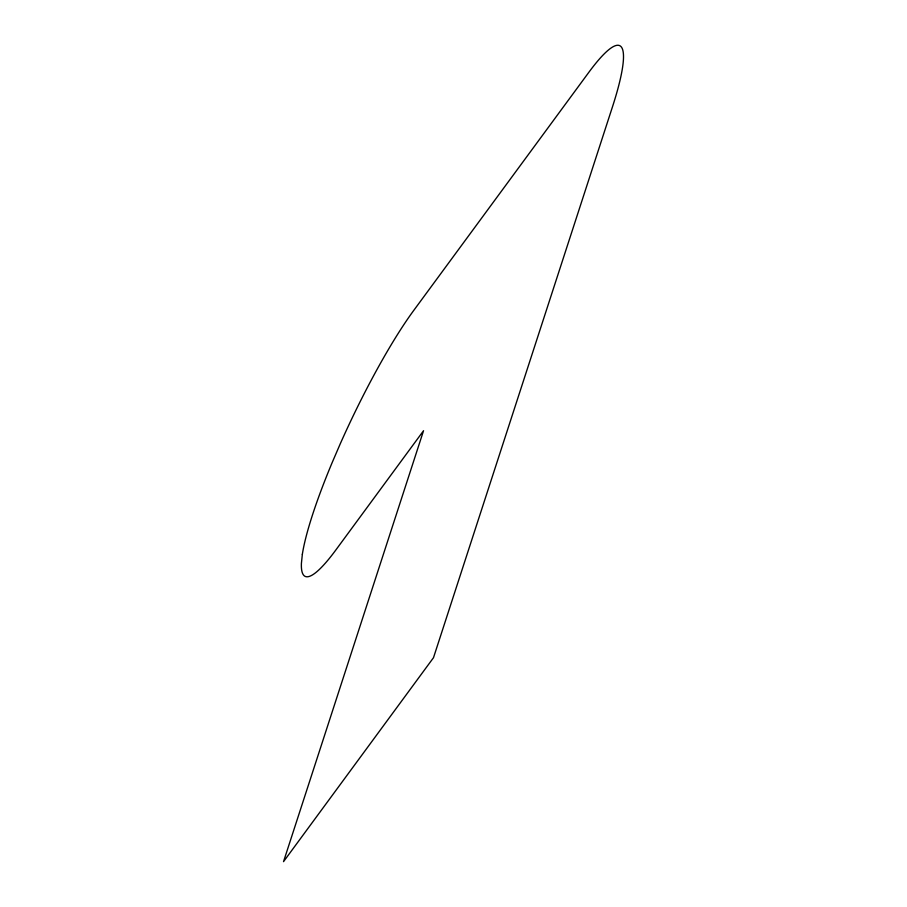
<?xml version="1.0" encoding="UTF-8"?>
<svg xmlns="http://www.w3.org/2000/svg" width="907" height="907" viewBox="0 0 907 907"><rect width="100%" height="100%" fill="white"/><g stroke="black" fill="none" stroke-linecap="round" stroke-linejoin="round"><path stroke-width="1.36" d="M302.348 554.29L301.407 563.417A162.183 25.736 -64.5 0 0 336.066 549.687L423.546 430.712L283.528 861.65L433.489 657.711L612.395 107.071A162.183 25.736 -64.5 0 0 588.813 72.345L413.853 310.273A162.183 25.736 -64.5 0 0 340.295 443.716L332.121 462.683A162.183 25.736 -64.5 0 0 302.348 554.29"/></g></svg>
